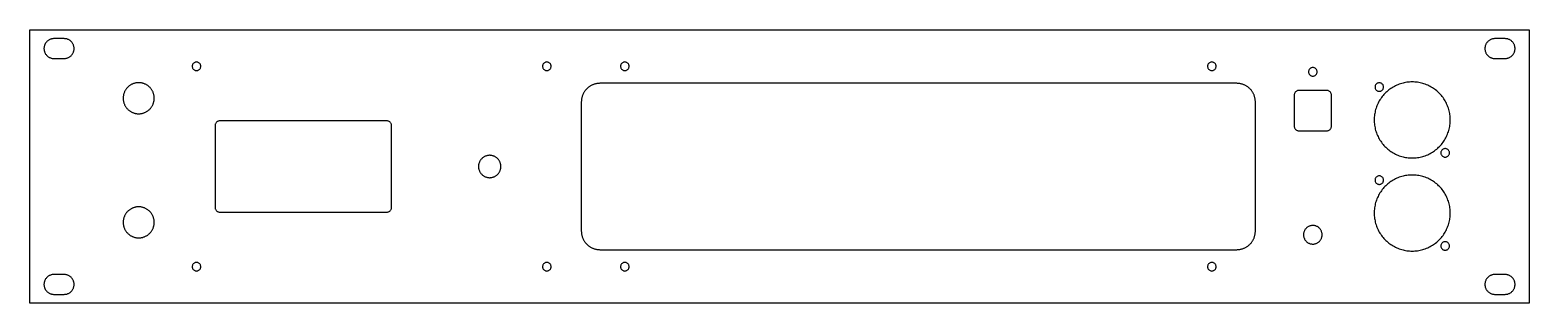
# Model space of a CAD drawing. Header units: metres. Extents: x 0 to 483, y 0 to 88.
import ezdxf

# ---------------------------------------------------------------- set-up
doc = ezdxf.new("R2010")
doc.units = ezdxf.units.M

msp = doc.modelspace()

# ---------------------------------------------------------------- linework, layer by layer
for points in [[(482.6, 0), (0, 0), (0, 88), (482.6, 88), (482.6, 0)], [(7.74976, 85.1996), (7.55075, 85.1965), (7.35231, 85.181), (7.15521, 85.1533), (6.96024, 85.1133), (6.76811, 85.0613), (6.57959, 84.9974), (6.3954, 84.922), (6.21626, 84.8352), (6.04288, 84.7375), (5.87589, 84.6292), (5.71596, 84.5107), (5.56371, 84.3825), (5.41972, 84.2451), (5.28456, 84.099), (5.15874, 83.9447), (5.04276, 83.783), (4.93704, 83.6143), (4.84203, 83.4394), (4.75806, 83.259), (4.68549, 83.0736), (4.62457, 82.8842), (4.57555, 82.6913), (4.53862, 82.4957), (4.51392, 82.2982), (4.50154, 82.0995), (4.50154, 81.9005), (4.51392, 81.7018), (4.53862, 81.5043), (4.57555, 81.3087), (4.62457, 81.1158), (4.68549, 80.9263), (4.75806, 80.741), (4.84203, 80.5605), (4.93704, 80.3857), (5.04276, 80.217), (5.15874, 80.0553), (5.28456, 79.901), (5.41972, 79.7549), (5.56371, 79.6175), (5.71596, 79.4893), (5.87589, 79.3708), (6.04288, 79.2625), (6.21626, 79.1647), (6.3954, 79.078), (6.57959, 79.0025), (6.76811, 78.9387), (6.96024, 78.8867), (7.15521, 78.8467), (7.35231, 78.8189), (7.55075, 78.8035), (7.74976, 78.8004), (11.0498, 78.8004), (11.2486, 78.8097), (11.4464, 78.8313), (11.6426, 78.8652), (11.8362, 78.9112), (12.0266, 78.9691), (12.2131, 79.0388), (12.3948, 79.12), (12.5712, 79.2123), (12.7414, 79.3153), (12.905, 79.4288), (13.0611, 79.5522), (13.2093, 79.6851), (13.349, 79.8269), (13.4795, 79.9772), (13.6005, 80.1352), (13.7114, 80.3005), (13.8118, 80.4724), (13.9014, 80.6501), (13.9797, 80.8331), (14.0464, 81.0206), (14.1014, 81.2119), (14.1444, 81.4062), (14.1753, 81.6029), (14.1938, 81.8011), (14.2, 82), (14.1938, 82.1989), (14.1753, 82.3971), (14.1444, 82.5938), (14.1014, 82.7881), (14.0464, 82.9794), (13.9797, 83.1669), (13.9014, 83.3499), (13.8118, 83.5276), (13.7114, 83.6995), (13.6005, 83.8648), (13.4795, 84.0228), (13.349, 84.1731), (13.2093, 84.3149), (13.0611, 84.4478), (12.905, 84.5712), (12.7414, 84.6846), (12.5712, 84.7877), (12.3948, 84.88), (12.2131, 84.9612), (12.0266, 85.0308), (11.8362, 85.0888), (11.6426, 85.1348), (11.4464, 85.1687), (11.2486, 85.1903), (11.0498, 85.1996), (7.74976, 85.1996)], [(471.65, 85.1996), (471.451, 85.1965), (471.252, 85.181), (471.055, 85.1533), (470.86, 85.1133), (470.668, 85.0613), (470.48, 84.9974), (470.295, 84.922), (470.116, 84.8352), (469.943, 84.7375), (469.776, 84.6292), (469.616, 84.5107), (469.464, 84.3825), (469.32, 84.2451), (469.185, 84.099), (469.059, 83.9447), (468.943, 83.783), (468.837, 83.6143), (468.742, 83.4394), (468.658, 83.259), (468.585, 83.0736), (468.525, 82.8842), (468.476, 82.6913), (468.439, 82.4957), (468.414, 82.2982), (468.402, 82.0995), (468.402, 81.9005), (468.414, 81.7018), (468.439, 81.5043), (468.476, 81.3087), (468.525, 81.1158), (468.585, 80.9263), (468.658, 80.741), (468.742, 80.5605), (468.837, 80.3857), (468.943, 80.217), (469.059, 80.0553), (469.185, 79.901), (469.32, 79.7549), (469.464, 79.6175), (469.616, 79.4893), (469.776, 79.3708), (469.943, 79.2625), (470.116, 79.1647), (470.295, 79.078), (470.48, 79.0025), (470.668, 78.9387), (470.86, 78.8867), (471.055, 78.8467), (471.252, 78.8189), (471.451, 78.8035), (471.65, 78.8004), (474.95, 78.8004), (475.149, 78.8097), (475.346, 78.8313), (475.543, 78.8652), (475.736, 78.9112), (475.927, 78.9691), (476.113, 79.0388), (476.295, 79.12), (476.471, 79.2123), (476.641, 79.3153), (476.805, 79.4288), (476.961, 79.5522), (477.109, 79.6851), (477.249, 79.8269), (477.38, 79.9772), (477.501, 80.1352), (477.611, 80.3005), (477.712, 80.4724), (477.801, 80.6501), (477.88, 80.8331), (477.946, 81.0206), (478.001, 81.2119), (478.044, 81.4062), (478.075, 81.6029), (478.094, 81.8011), (478.1, 82), (478.094, 82.1989), (478.075, 82.3971), (478.044, 82.5938), (478.001, 82.7881), (477.946, 82.9794), (477.88, 83.1669), (477.801, 83.3499), (477.712, 83.5276), (477.611, 83.6995), (477.501, 83.8648), (477.38, 84.0228), (477.249, 84.1731), (477.109, 84.3149), (476.961, 84.4478), (476.805, 84.5712), (476.641, 84.6846), (476.471, 84.7877), (476.295, 84.88), (476.113, 84.9612), (475.927, 85.0308), (475.736, 85.0888), (475.543, 85.1348), (475.346, 85.1687), (475.149, 85.1903), (474.95, 85.1996), (471.65, 85.1996)], [(53.4043, 77.661), (53.2126, 77.6193), (53.0288, 77.5507), (52.8566, 77.4567), (52.6996, 77.3391), (52.5609, 77.2004), (52.4433, 77.0434), (52.3493, 76.8712), (52.2807, 76.6874), (52.239, 76.4957), (52.225, 76.3), (52.239, 76.1043), (52.2807, 75.9126), (52.3493, 75.7288), (52.4433, 75.5566), (52.5609, 75.3996), (52.6996, 75.2608), (52.8566, 75.1433), (53.0288, 75.0493), (53.2126, 74.9807), (53.4043, 74.939), (53.6, 74.925), (53.7957, 74.939), (53.9874, 74.9807), (54.1712, 75.0493), (54.3434, 75.1433), (54.5004, 75.2608), (54.6392, 75.3996), (54.7567, 75.5566), (54.8508, 75.7288), (54.9193, 75.9126), (54.961, 76.1043), (54.975, 76.3), (54.961, 76.4957), (54.9193, 76.6874), (54.8508, 76.8712), (54.7567, 77.0434), (54.6392, 77.2004), (54.5004, 77.3391), (54.3434, 77.4567), (54.1712, 77.5507), (53.9874, 77.6193), (53.7957, 77.661), (53.6, 77.675), (53.4043, 77.661)], [(166.204, 77.661), (166.013, 77.6193), (165.829, 77.5507), (165.657, 77.4567), (165.5, 77.3391), (165.361, 77.2004), (165.243, 77.0434), (165.149, 76.8712), (165.081, 76.6874), (165.039, 76.4957), (165.025, 76.3), (165.039, 76.1043), (165.081, 75.9126), (165.149, 75.7288), (165.243, 75.5566), (165.361, 75.3996), (165.5, 75.2608), (165.657, 75.1433), (165.829, 75.0493), (166.013, 74.9807), (166.204, 74.939), (166.4, 74.925), (166.596, 74.939), (166.787, 74.9807), (166.971, 75.0493), (167.143, 75.1433), (167.3, 75.2608), (167.439, 75.3996), (167.557, 75.5566), (167.651, 75.7288), (167.719, 75.9126), (167.761, 76.1043), (167.775, 76.3), (167.761, 76.4957), (167.719, 76.6874), (167.651, 76.8712), (167.557, 77.0434), (167.439, 77.2004), (167.3, 77.3391), (167.143, 77.4567), (166.971, 77.5507), (166.787, 77.6193), (166.596, 77.661), (166.4, 77.675), (166.204, 77.661)], [(191.304, 77.661), (191.113, 77.6193), (190.929, 77.5507), (190.757, 77.4567), (190.6, 77.3391), (190.461, 77.2004), (190.343, 77.0434), (190.249, 76.8712), (190.181, 76.6874), (190.139, 76.4957), (190.125, 76.3), (190.139, 76.1043), (190.181, 75.9126), (190.249, 75.7288), (190.343, 75.5566), (190.461, 75.3996), (190.6, 75.2608), (190.757, 75.1433), (190.929, 75.0493), (191.113, 74.9807), (191.304, 74.939), (191.5, 74.925), (191.696, 74.939), (191.887, 74.9807), (192.071, 75.0493), (192.243, 75.1433), (192.4, 75.2608), (192.539, 75.3996), (192.657, 75.5566), (192.751, 75.7288), (192.819, 75.9126), (192.861, 76.1043), (192.875, 76.3), (192.861, 76.4957), (192.819, 76.6874), (192.751, 76.8712), (192.657, 77.0434), (192.539, 77.2004), (192.4, 77.3391), (192.243, 77.4567), (192.071, 77.5507), (191.887, 77.6193), (191.696, 77.661), (191.5, 77.675), (191.304, 77.661)], [(380.304, 77.661), (380.113, 77.6193), (379.929, 77.5507), (379.757, 77.4567), (379.6, 77.3391), (379.461, 77.2004), (379.343, 77.0434), (379.249, 76.8712), (379.181, 76.6874), (379.139, 76.4957), (379.125, 76.3), (379.139, 76.1043), (379.181, 75.9126), (379.249, 75.7288), (379.343, 75.5566), (379.461, 75.3996), (379.6, 75.2608), (379.757, 75.1433), (379.929, 75.0493), (380.113, 74.9807), (380.304, 74.939), (380.5, 74.925), (380.696, 74.939), (380.887, 74.9807), (381.071, 75.0493), (381.243, 75.1433), (381.4, 75.2608), (381.539, 75.3996), (381.657, 75.5566), (381.751, 75.7288), (381.819, 75.9126), (381.861, 76.1043), (381.875, 76.3), (381.861, 76.4957), (381.819, 76.6874), (381.751, 76.8712), (381.657, 77.0434), (381.539, 77.2004), (381.4, 77.3391), (381.243, 77.4567), (381.071, 77.5507), (380.887, 77.6193), (380.696, 77.661), (380.5, 77.675), (380.304, 77.661)], [(412.804, 75.861), (412.613, 75.8193), (412.429, 75.7507), (412.257, 75.6567), (412.1, 75.5392), (411.961, 75.4004), (411.843, 75.2434), (411.749, 75.0712), (411.681, 74.8874), (411.639, 74.6957), (411.625, 74.5), (411.639, 74.3043), (411.681, 74.1126), (411.749, 73.9288), (411.843, 73.7566), (411.961, 73.5996), (412.1, 73.4608), (412.257, 73.3433), (412.429, 73.2493), (412.613, 73.1807), (412.804, 73.139), (413, 73.125), (413.196, 73.139), (413.387, 73.1807), (413.571, 73.2493), (413.743, 73.3433), (413.9, 73.4608), (414.039, 73.5996), (414.157, 73.7566), (414.251, 73.9288), (414.319, 74.1126), (414.361, 74.3043), (414.375, 74.5), (414.361, 74.6957), (414.319, 74.8874), (414.251, 75.0712), (414.157, 75.2434), (414.039, 75.4004), (413.9, 75.5392), (413.743, 75.6567), (413.571, 75.7507), (413.387, 75.8193), (413.196, 75.861), (413, 75.875), (412.804, 75.861)], [(34.9006, 70.999), (34.7019, 70.9911), (34.5037, 70.9753), (34.3063, 70.9516), (34.11, 70.9202), (33.9151, 70.8809), (33.7219, 70.8339), (33.5307, 70.7793), (33.3419, 70.7171), (33.1557, 70.6474), (32.9724, 70.5704), (32.7923, 70.4862), (32.6157, 70.3949), (32.4428, 70.2966), (32.274, 70.1915), (32.1095, 70.0798), (31.9496, 69.9617), (31.7945, 69.8373), (31.6445, 69.7068), (31.4998, 69.5705), (31.3606, 69.4285), (31.2272, 69.2811), (31.0997, 69.1285), (30.9784, 68.971), (30.8635, 68.8088), (30.7551, 68.6421), (30.6534, 68.4712), (30.5586, 68.2965), (30.4708, 68.1181), (30.3902, 67.9364), (30.3168, 67.7515), (30.2509, 67.564), (30.1925, 67.3739), (30.1416, 67.1817), (30.0985, 66.9876), (30.0631, 66.792), (30.0355, 66.5951), (30.0158, 66.3972), (30.004, 66.1988), (30, 66), (30.004, 65.8012), (30.0158, 65.6027), (30.0355, 65.4049), (30.0631, 65.208), (30.0985, 65.0124), (30.1416, 64.8183), (30.1925, 64.6261), (30.2509, 64.436), (30.3168, 64.2484), (30.3902, 64.0636), (30.4708, 63.8819), (30.5586, 63.7035), (30.6534, 63.5287), (30.7551, 63.3579), (30.8635, 63.1912), (30.9784, 63.029), (31.0997, 62.8714), (31.2272, 62.7189), (31.3606, 62.5715), (31.4998, 62.4295), (31.6445, 62.2932), (31.7945, 62.1627), (31.9496, 62.0383), (32.1095, 61.9201), (32.274, 61.8084), (32.4428, 61.7034), (32.6157, 61.6051), (32.7923, 61.5138), (32.9724, 61.4296), (33.1557, 61.3526), (33.3419, 61.2829), (33.5307, 61.2207), (33.7219, 61.1661), (33.9151, 61.1191), (34.11, 61.0798), (34.3063, 61.0483), (34.5037, 61.0247), (34.7019, 61.0089), (34.9006, 61.001), (35.0994, 61.001), (35.2981, 61.0089), (35.4963, 61.0247), (35.6937, 61.0483), (35.89, 61.0798), (36.0849, 61.1191), (36.2781, 61.1661), (36.4692, 61.2207), (36.6581, 61.2829), (36.8443, 61.3526), (37.0276, 61.4296), (37.2077, 61.5138), (37.3843, 61.6051), (37.5572, 61.7034), (37.726, 61.8084), (37.8905, 61.9201), (38.0504, 62.0383), (38.2055, 62.1627), (38.3555, 62.2932), (38.5002, 62.4295), (38.6394, 62.5715), (38.7728, 62.7189), (38.9003, 62.8714), (39.0216, 63.029), (39.1365, 63.1912), (39.2449, 63.3579), (39.3466, 63.5287), (39.4414, 63.7035), (39.5292, 63.8819), (39.6098, 64.0636), (39.6832, 64.2484), (39.7491, 64.436), (39.8075, 64.6261), (39.8583, 64.8183), (39.9015, 65.0124), (39.9369, 65.208), (39.9644, 65.4049), (39.9842, 65.6027), (39.996, 65.8012), (40, 66), (39.996, 66.1988), (39.9842, 66.3972), (39.9644, 66.5951), (39.9369, 66.792), (39.9015, 66.9876), (39.8583, 67.1817), (39.8075, 67.3739), (39.7491, 67.564), (39.6832, 67.7515), (39.6098, 67.9364), (39.5292, 68.1181), (39.4414, 68.2965), (39.3466, 68.4712), (39.2449, 68.6421), (39.1365, 68.8088), (39.0216, 68.971), (38.9003, 69.1285), (38.7728, 69.2811), (38.6394, 69.4285), (38.5002, 69.5705), (38.3555, 69.7068), (38.2055, 69.8373), (38.0504, 69.9617), (37.8905, 70.0798), (37.726, 70.1915), (37.5572, 70.2966), (37.3843, 70.3949), (37.2077, 70.4862), (37.0276, 70.5704), (36.8443, 70.6474), (36.6581, 70.7171), (36.4692, 70.7793), (36.2781, 70.8339), (36.0849, 70.8809), (35.89, 70.9202), (35.6937, 70.9516), (35.4963, 70.9753), (35.2981, 70.9911), (35.0994, 70.999), (34.9006, 70.999)], [(183.5, 70.8), (183.291, 70.7963), (183.081, 70.7854), (182.873, 70.7671), (182.665, 70.7416), (182.458, 70.7088), (182.253, 70.6689), (182.048, 70.6218), (181.846, 70.5676), (181.646, 70.5063), (181.448, 70.4381), (181.252, 70.3631), (181.06, 70.2813), (180.87, 70.1927), (180.683, 70.0977), (180.5, 69.9961), (180.32, 69.8883), (180.145, 69.7742), (179.973, 69.6541), (179.806, 69.528), (179.643, 69.3963), (179.485, 69.2589), (179.332, 69.116), (179.184, 68.9679), (179.041, 68.8148), (178.904, 68.6567), (178.772, 68.494), (178.646, 68.3267), (178.526, 68.1552), (178.412, 67.9795), (178.304, 67.8), (178.202, 67.6168), (178.107, 67.4302), (178.019, 67.2404), (177.937, 67.0476), (177.862, 66.8521), (177.794, 66.6541), (177.732, 66.4538), (177.678, 66.2515), (177.631, 66.0475), (177.591, 65.8419), (177.558, 65.635), (177.533, 65.4272), (177.515, 65.2185), (177.504, 65.0094), (177.5, 64.8), (177.5, 23.2), (177.504, 22.9906), (177.515, 22.7815), (177.533, 22.5728), (177.558, 22.365), (177.591, 22.1581), (177.631, 21.9525), (177.678, 21.7485), (177.732, 21.5462), (177.794, 21.3459), (177.862, 21.1479), (177.937, 20.9524), (178.019, 20.7596), (178.107, 20.5698), (178.202, 20.3832), (178.304, 20.2), (178.412, 20.0205), (178.526, 19.8448), (178.646, 19.6733), (178.772, 19.506), (178.904, 19.3433), (179.041, 19.1852), (179.184, 19.0321), (179.332, 18.884), (179.485, 18.7411), (179.643, 18.6037), (179.806, 18.472), (179.973, 18.3459), (180.145, 18.2258), (180.32, 18.1117), (180.5, 18.0039), (180.683, 17.9023), (180.87, 17.8073), (181.06, 17.7187), (181.252, 17.6369), (181.448, 17.5619), (181.646, 17.4937), (181.846, 17.4324), (182.048, 17.3782), (182.253, 17.3311), (182.458, 17.2912), (182.665, 17.2584), (182.873, 17.2329), (183.081, 17.2146), (183.291, 17.2037), (183.5, 17.2), (388.5, 17.2), (388.709, 17.2037), (388.919, 17.2146), (389.127, 17.2329), (389.335, 17.2584), (389.542, 17.2912), (389.747, 17.3311), (389.952, 17.3782), (390.154, 17.4324), (390.354, 17.4937), (390.552, 17.5619), (390.748, 17.6369), (390.94, 17.7187), (391.13, 17.8073), (391.317, 17.9023), (391.5, 18.0039), (391.68, 18.1117), (391.855, 18.2258), (392.027, 18.3459), (392.194, 18.472), (392.357, 18.6037), (392.515, 18.7411), (392.668, 18.884), (392.816, 19.0321), (392.959, 19.1852), (393.096, 19.3433), (393.228, 19.506), (393.354, 19.6733), (393.474, 19.8448), (393.588, 20.0205), (393.696, 20.2), (393.798, 20.3832), (393.893, 20.5698), (393.981, 20.7596), (394.063, 20.9524), (394.138, 21.1479), (394.206, 21.3459), (394.268, 21.5462), (394.322, 21.7485), (394.369, 21.9525), (394.409, 22.1581), (394.442, 22.365), (394.467, 22.5728), (394.485, 22.7815), (394.496, 22.9906), (394.5, 23.2), (394.5, 64.8), (394.496, 65.0094), (394.485, 65.2185), (394.467, 65.4272), (394.442, 65.635), (394.409, 65.8419), (394.369, 66.0475), (394.322, 66.2515), (394.268, 66.4538), (394.206, 66.6541), (394.138, 66.8521), (394.063, 67.0476), (393.981, 67.2404), (393.893, 67.4302), (393.798, 67.6168), (393.696, 67.8), (393.588, 67.9795), (393.474, 68.1552), (393.354, 68.3267), (393.228, 68.494), (393.096, 68.6567), (392.959, 68.8148), (392.816, 68.9679), (392.668, 69.116), (392.515, 69.2589), (392.357, 69.3963), (392.194, 69.528), (392.027, 69.6541), (391.855, 69.7742), (391.68, 69.8883), (391.5, 69.9961), (391.317, 70.0977), (391.13, 70.1927), (390.94, 70.2813), (390.748, 70.3631), (390.552, 70.4381), (390.354, 70.5063), (390.154, 70.5676), (389.952, 70.6218), (389.747, 70.6689), (389.542, 70.7088), (389.335, 70.7416), (389.127, 70.7671), (388.919, 70.7854), (388.709, 70.7963), (388.5, 70.8), (183.5, 70.8)], [(408.5, 68.5), (408.304, 68.4872), (408.112, 68.4489), (407.926, 68.3858), (407.75, 68.299), (407.587, 68.19), (407.439, 68.0607), (407.31, 67.9131), (407.201, 67.75), (407.114, 67.574), (407.051, 67.3882), (407.013, 67.1958), (407, 67), (407, 57), (407.013, 56.8042), (407.051, 56.6118), (407.114, 56.426), (407.201, 56.25), (407.31, 56.0869), (407.439, 55.9393), (407.587, 55.81), (407.75, 55.701), (407.926, 55.6142), (408.112, 55.5511), (408.304, 55.5128), (408.5, 55.5), (417.5, 55.5), (417.696, 55.5128), (417.888, 55.5511), (418.074, 55.6142), (418.25, 55.701), (418.413, 55.81), (418.561, 55.9393), (418.69, 56.0869), (418.799, 56.25), (418.886, 56.426), (418.949, 56.6118), (418.987, 56.8042), (419, 57), (419, 67), (418.987, 67.1958), (418.949, 67.3882), (418.886, 67.574), (418.799, 67.75), (418.69, 67.9131), (418.561, 68.0607), (418.413, 68.19), (418.25, 68.299), (418.074, 68.3858), (417.888, 68.4489), (417.696, 68.4872), (417.5, 68.5), (408.5, 68.5)], [(444.572, 71.2425), (444.145, 71.2202), (443.72, 71.1829), (443.295, 71.1308), (442.873, 71.0639), (442.453, 70.9823), (442.036, 70.8861), (441.623, 70.7755), (441.215, 70.6504), (440.81, 70.5112), (440.411, 70.358), (440.017, 70.1909), (439.63, 70.0102), (439.249, 69.8161), (438.875, 69.6088), (438.508, 69.3886), (438.15, 69.1557), (437.8, 68.9104), (437.458, 68.6531), (437.126, 68.384), (436.803, 68.1035), (436.49, 67.8119), (436.188, 67.5096), (435.896, 67.1968), (435.616, 66.8741), (435.347, 66.5418), (435.09, 66.2004), (434.844, 65.8501), (434.611, 65.4915), (434.391, 65.125), (434.184, 64.751), (433.99, 64.37), (433.809, 63.9825), (433.642, 63.5889), (433.489, 63.1897), (433.35, 62.7854), (433.225, 62.3766), (433.114, 61.9635), (433.018, 61.5469), (432.936, 61.1272), (432.869, 60.7049), (432.817, 60.2805), (432.78, 59.8545), (432.757, 59.4275), (432.75, 59), (432.757, 58.5725), (432.78, 58.1455), (432.817, 57.7195), (432.869, 57.2951), (432.936, 56.8728), (433.018, 56.4531), (433.114, 56.0365), (433.225, 55.6234), (433.35, 55.2145), (433.489, 54.8102), (433.642, 54.4111), (433.809, 54.0175), (433.99, 53.6299), (434.184, 53.249), (434.391, 52.875), (434.611, 52.5085), (434.844, 52.1499), (435.09, 51.7996), (435.347, 51.4581), (435.616, 51.1258), (435.896, 50.8031), (436.188, 50.4904), (436.49, 50.1881), (436.803, 49.8965), (437.126, 49.616), (437.458, 49.3469), (437.8, 49.0895), (438.15, 48.8443), (438.508, 48.6114), (438.875, 48.3912), (439.249, 48.1839), (439.63, 47.9898), (440.017, 47.8091), (440.411, 47.642), (440.81, 47.4888), (441.215, 47.3495), (441.623, 47.2245), (442.036, 47.1139), (442.453, 47.0177), (442.873, 46.9361), (443.295, 46.8692), (443.72, 46.8171), (444.145, 46.7798), (444.572, 46.7575), (445, 46.75), (445.428, 46.7575), (445.855, 46.7798), (446.28, 46.8171), (446.705, 46.8692), (447.127, 46.9361), (447.547, 47.0177), (447.964, 47.1139), (448.377, 47.2245), (448.785, 47.3495), (449.19, 47.4888), (449.589, 47.642), (449.983, 47.8091), (450.37, 47.9898), (450.751, 48.1839), (451.125, 48.3912), (451.492, 48.6114), (451.85, 48.8443), (452.2, 49.0895), (452.542, 49.3469), (452.874, 49.616), (453.197, 49.8965), (453.51, 50.1881), (453.812, 50.4904), (454.104, 50.8031), (454.384, 51.1258), (454.653, 51.4581), (454.91, 51.7996), (455.156, 52.1499), (455.389, 52.5085), (455.609, 52.875), (455.816, 53.249), (456.01, 53.6299), (456.191, 54.0175), (456.358, 54.4111), (456.511, 54.8102), (456.65, 55.2145), (456.775, 55.6234), (456.886, 56.0365), (456.982, 56.4531), (457.064, 56.8728), (457.131, 57.2951), (457.183, 57.7195), (457.22, 58.1455), (457.243, 58.5725), (457.25, 59), (457.243, 59.4275), (457.22, 59.8545), (457.183, 60.2805), (457.131, 60.7049), (457.064, 61.1272), (456.982, 61.5469), (456.886, 61.9635), (456.775, 62.3766), (456.65, 62.7854), (456.511, 63.1897), (456.358, 63.5889), (456.191, 63.9825), (456.01, 64.37), (455.816, 64.751), (455.609, 65.125), (455.389, 65.4915), (455.156, 65.8501), (454.91, 66.2004), (454.653, 66.5418), (454.384, 66.8741), (454.104, 67.1968), (453.812, 67.5096), (453.51, 67.8119), (453.197, 68.1035), (452.874, 68.384), (452.542, 68.6531), (452.2, 68.9104), (451.85, 69.1557), (451.492, 69.3886), (451.125, 69.6088), (450.751, 69.8161), (450.37, 70.0102), (449.983, 70.1909), (449.589, 70.358), (449.19, 70.5112), (448.785, 70.6504), (448.377, 70.7755), (447.964, 70.8861), (447.547, 70.9823), (447.127, 71.0639), (446.705, 71.1308), (446.28, 71.1829), (445.855, 71.2202), (445.428, 71.2425), (445, 71.25), (444.572, 71.2425)], [(434.295, 70.9781), (434.101, 70.9502), (433.913, 70.8949), (433.734, 70.8134), (433.569, 70.7073), (433.421, 70.5789), (433.293, 70.4306), (433.187, 70.2656), (433.105, 70.0871), (433.05, 69.8989), (433.022, 69.7047), (433.022, 69.5085), (433.05, 69.3143), (433.105, 69.1261), (433.187, 68.9476), (433.293, 68.7826), (433.421, 68.6343), (433.569, 68.5058), (433.734, 68.3998), (433.913, 68.3183), (434.101, 68.263), (434.295, 68.2351), (434.492, 68.2351), (434.686, 68.263), (434.874, 68.3183), (435.052, 68.3998), (435.217, 68.5058), (435.366, 68.6343), (435.494, 68.7826), (435.6, 68.9476), (435.682, 69.1261), (435.737, 69.3143), (435.765, 69.5085), (435.765, 69.7047), (435.737, 69.8989), (435.682, 70.0871), (435.6, 70.2656), (435.494, 70.4306), (435.366, 70.5789), (435.217, 70.7073), (435.052, 70.8134), (434.874, 70.8949), (434.686, 70.9502), (434.492, 70.9781), (434.295, 70.9781)], [(61.1, 58.7), (60.9042, 58.6872), (60.7118, 58.6489), (60.526, 58.5858), (60.35, 58.499), (60.1869, 58.39), (60.0394, 58.2607), (59.91, 58.1131), (59.801, 57.95), (59.7142, 57.774), (59.6511, 57.5882), (59.6128, 57.3958), (59.6, 57.2), (59.6, 30.8), (59.6128, 30.6042), (59.6511, 30.4118), (59.7142, 30.226), (59.801, 30.05), (59.91, 29.8869), (60.0394, 29.7393), (60.1869, 29.61), (60.35, 29.501), (60.526, 29.4142), (60.7118, 29.3511), (60.9042, 29.3128), (61.1, 29.3), (114.9, 29.3), (115.096, 29.3128), (115.288, 29.3511), (115.474, 29.4142), (115.65, 29.501), (115.813, 29.61), (115.961, 29.7393), (116.09, 29.8869), (116.199, 30.05), (116.286, 30.226), (116.349, 30.4118), (116.387, 30.6042), (116.4, 30.8), (116.4, 57.2), (116.387, 57.3958), (116.349, 57.5882), (116.286, 57.774), (116.199, 57.95), (116.09, 58.1131), (115.961, 58.2607), (115.813, 58.39), (115.65, 58.499), (115.474, 58.5858), (115.288, 58.6489), (115.096, 58.6872), (114.9, 58.7), (61.1, 58.7)], [(455.508, 49.7649), (455.314, 49.737), (455.126, 49.6817), (454.948, 49.6002), (454.783, 49.4941), (454.634, 49.3657), (454.506, 49.2174), (454.4, 49.0524), (454.318, 48.8739), (454.263, 48.6857), (454.235, 48.4915), (454.235, 48.2953), (454.263, 48.1011), (454.318, 47.9129), (454.4, 47.7344), (454.506, 47.5694), (454.634, 47.4211), (454.783, 47.2926), (454.948, 47.1866), (455.126, 47.1051), (455.314, 47.0498), (455.508, 47.0219), (455.705, 47.0219), (455.899, 47.0498), (456.087, 47.1051), (456.266, 47.1866), (456.431, 47.2926), (456.579, 47.4211), (456.707, 47.5694), (456.813, 47.7344), (456.895, 47.9129), (456.95, 48.1011), (456.978, 48.2953), (456.978, 48.4915), (456.95, 48.6857), (456.895, 48.8739), (456.813, 49.0524), (456.707, 49.2174), (456.579, 49.3657), (456.431, 49.4941), (456.266, 49.6002), (456.087, 49.6817), (455.899, 49.737), (455.705, 49.7649), (455.508, 49.7649)], [(147.901, 47.5986), (147.703, 47.5877), (147.506, 47.5659), (147.31, 47.5332), (147.116, 47.4898), (146.925, 47.4359), (146.738, 47.3714), (146.554, 47.2968), (146.374, 47.2121), (146.2, 47.1177), (146.031, 47.0138), (145.868, 46.9007), (145.711, 46.7789), (145.562, 46.6486), (145.42, 46.5103), (145.285, 46.3643), (145.159, 46.2112), (145.042, 46.0513), (144.933, 45.8852), (144.834, 45.7134), (144.744, 45.5364), (144.665, 45.3547), (144.595, 45.1689), (144.536, 44.9796), (144.487, 44.7872), (144.449, 44.5925), (144.422, 44.396), (144.405, 44.1983), (144.4, 44), (144.405, 43.8017), (144.422, 43.604), (144.449, 43.4075), (144.487, 43.2128), (144.536, 43.0204), (144.595, 42.8311), (144.665, 42.6453), (144.744, 42.4636), (144.834, 42.2866), (144.933, 42.1148), (145.042, 41.9487), (145.159, 41.7888), (145.285, 41.6357), (145.42, 41.4897), (145.562, 41.3514), (145.711, 41.2211), (145.868, 41.0993), (146.031, 40.9862), (146.2, 40.8823), (146.374, 40.7879), (146.554, 40.7032), (146.738, 40.6286), (146.925, 40.5641), (147.116, 40.5102), (147.31, 40.4668), (147.506, 40.4341), (147.703, 40.4123), (147.901, 40.4014), (148.099, 40.4014), (148.297, 40.4123), (148.494, 40.4341), (148.69, 40.4668), (148.884, 40.5102), (149.075, 40.5641), (149.262, 40.6286), (149.446, 40.7032), (149.626, 40.7879), (149.8, 40.8823), (149.969, 40.9862), (150.132, 41.0993), (150.289, 41.2211), (150.438, 41.3514), (150.58, 41.4897), (150.715, 41.6357), (150.841, 41.7888), (150.958, 41.9487), (151.067, 42.1148), (151.166, 42.2866), (151.256, 42.4636), (151.335, 42.6453), (151.405, 42.8311), (151.464, 43.0204), (151.513, 43.2128), (151.551, 43.4075), (151.578, 43.604), (151.595, 43.8017), (151.6, 44), (151.595, 44.1983), (151.578, 44.396), (151.551, 44.5925), (151.513, 44.7872), (151.464, 44.9796), (151.405, 45.1689), (151.335, 45.3547), (151.256, 45.5364), (151.166, 45.7134), (151.067, 45.8852), (150.958, 46.0513), (150.841, 46.2112), (150.715, 46.3643), (150.58, 46.5103), (150.438, 46.6486), (150.289, 46.7789), (150.132, 46.9007), (149.969, 47.0138), (149.8, 47.1177), (149.626, 47.2121), (149.446, 47.2968), (149.262, 47.3714), (149.075, 47.4359), (148.884, 47.4898), (148.69, 47.5332), (148.494, 47.5659), (148.297, 47.5877), (148.099, 47.5986), (147.901, 47.5986)], [(444.572, 41.2425), (444.145, 41.2202), (443.72, 41.1829), (443.295, 41.1308), (442.873, 41.0639), (442.453, 40.9823), (442.036, 40.8861), (441.623, 40.7755), (441.215, 40.6504), (440.81, 40.5112), (440.411, 40.358), (440.017, 40.1909), (439.63, 40.0102), (439.249, 39.8161), (438.875, 39.6088), (438.508, 39.3886), (438.15, 39.1557), (437.8, 38.9104), (437.458, 38.6531), (437.126, 38.384), (436.803, 38.1035), (436.49, 37.8119), (436.188, 37.5096), (435.896, 37.1968), (435.616, 36.8741), (435.347, 36.5418), (435.09, 36.2004), (434.844, 35.8501), (434.611, 35.4915), (434.391, 35.125), (434.184, 34.751), (433.99, 34.37), (433.809, 33.9825), (433.642, 33.5889), (433.489, 33.1897), (433.35, 32.7854), (433.225, 32.3766), (433.114, 31.9635), (433.018, 31.5469), (432.936, 31.1272), (432.869, 30.7049), (432.817, 30.2805), (432.78, 29.8545), (432.757, 29.4275), (432.75, 29), (432.757, 28.5725), (432.78, 28.1455), (432.817, 27.7195), (432.869, 27.2951), (432.936, 26.8728), (433.018, 26.4531), (433.114, 26.0365), (433.225, 25.6234), (433.35, 25.2146), (433.489, 24.8103), (433.642, 24.4111), (433.809, 24.0175), (433.99, 23.63), (434.184, 23.249), (434.391, 22.875), (434.611, 22.5085), (434.844, 22.1499), (435.09, 21.7996), (435.347, 21.4582), (435.616, 21.1259), (435.896, 20.8032), (436.188, 20.4904), (436.49, 20.1881), (436.803, 19.8965), (437.126, 19.616), (437.458, 19.3469), (437.8, 19.0896), (438.15, 18.8443), (438.508, 18.6114), (438.875, 18.3912), (439.249, 18.1839), (439.63, 17.9898), (440.017, 17.8091), (440.411, 17.642), (440.81, 17.4888), (441.215, 17.3496), (441.623, 17.2245), (442.036, 17.1139), (442.453, 17.0177), (442.873, 16.9361), (443.295, 16.8692), (443.72, 16.8171), (444.145, 16.7798), (444.572, 16.7575), (445, 16.75), (445.428, 16.7575), (445.855, 16.7798), (446.28, 16.8171), (446.705, 16.8692), (447.127, 16.9361), (447.547, 17.0177), (447.964, 17.1139), (448.377, 17.2245), (448.785, 17.3496), (449.19, 17.4888), (449.589, 17.642), (449.983, 17.8091), (450.37, 17.9898), (450.751, 18.1839), (451.125, 18.3912), (451.492, 18.6114), (451.85, 18.8443), (452.2, 19.0896), (452.542, 19.3469), (452.874, 19.616), (453.197, 19.8965), (453.51, 20.1881), (453.812, 20.4904), (454.104, 20.8032), (454.384, 21.1259), (454.653, 21.4582), (454.91, 21.7996), (455.156, 22.1499), (455.389, 22.5085), (455.609, 22.875), (455.816, 23.249), (456.01, 23.63), (456.191, 24.0175), (456.358, 24.4111), (456.511, 24.8103), (456.65, 25.2146), (456.775, 25.6234), (456.886, 26.0365), (456.982, 26.4531), (457.064, 26.8728), (457.131, 27.2951), (457.183, 27.7195), (457.22, 28.1455), (457.243, 28.5725), (457.25, 29), (457.243, 29.4275), (457.22, 29.8545), (457.183, 30.2805), (457.131, 30.7049), (457.064, 31.1272), (456.982, 31.5469), (456.886, 31.9635), (456.775, 32.3766), (456.65, 32.7854), (456.511, 33.1897), (456.358, 33.5889), (456.191, 33.9825), (456.01, 34.37), (455.816, 34.751), (455.609, 35.125), (455.389, 35.4915), (455.156, 35.8501), (454.91, 36.2004), (454.653, 36.5418), (454.384, 36.8741), (454.104, 37.1968), (453.812, 37.5096), (453.51, 37.8119), (453.197, 38.1035), (452.874, 38.384), (452.542, 38.6531), (452.2, 38.9104), (451.85, 39.1557), (451.492, 39.3886), (451.125, 39.6088), (450.751, 39.8161), (450.37, 40.0102), (449.983, 40.1909), (449.589, 40.358), (449.19, 40.5112), (448.785, 40.6504), (448.377, 40.7755), (447.964, 40.8861), (447.547, 40.9823), (447.127, 41.0639), (446.705, 41.1308), (446.28, 41.1829), (445.855, 41.2202), (445.428, 41.2425), (445, 41.25), (444.572, 41.2425)], [(434.295, 40.9781), (434.101, 40.9502), (433.913, 40.8949), (433.734, 40.8134), (433.569, 40.7073), (433.421, 40.5789), (433.293, 40.4306), (433.187, 40.2656), (433.105, 40.0871), (433.05, 39.8989), (433.022, 39.7047), (433.022, 39.5085), (433.05, 39.3143), (433.105, 39.1261), (433.187, 38.9476), (433.293, 38.7826), (433.421, 38.6343), (433.569, 38.5058), (433.734, 38.3998), (433.913, 38.3183), (434.101, 38.263), (434.295, 38.2351), (434.492, 38.2351), (434.686, 38.263), (434.874, 38.3183), (435.052, 38.3998), (435.217, 38.5058), (435.366, 38.6343), (435.494, 38.7826), (435.6, 38.9476), (435.682, 39.1261), (435.737, 39.3143), (435.765, 39.5085), (435.765, 39.7047), (435.737, 39.8989), (435.682, 40.0871), (435.6, 40.2656), (435.494, 40.4306), (435.366, 40.5789), (435.217, 40.7073), (435.052, 40.8134), (434.874, 40.8949), (434.686, 40.9502), (434.492, 40.9781), (434.295, 40.9781)], [(34.9006, 30.999), (34.7019, 30.9911), (34.5037, 30.9753), (34.3063, 30.9517), (34.11, 30.9202), (33.9151, 30.8809), (33.7219, 30.8339), (33.5307, 30.7793), (33.3419, 30.7171), (33.1557, 30.6474), (32.9724, 30.5704), (32.7923, 30.4862), (32.6157, 30.3949), (32.4428, 30.2966), (32.274, 30.1916), (32.1095, 30.0799), (31.9496, 29.9617), (31.7945, 29.8373), (31.6445, 29.7068), (31.4998, 29.5705), (31.3606, 29.4285), (31.2272, 29.2811), (31.0997, 29.1286), (30.9784, 28.971), (30.8635, 28.8088), (30.7551, 28.6421), (30.6534, 28.4713), (30.5586, 28.2965), (30.4708, 28.1181), (30.3902, 27.9364), (30.3168, 27.7516), (30.2509, 27.564), (30.1925, 27.3739), (30.1416, 27.1817), (30.0985, 26.9876), (30.0631, 26.792), (30.0355, 26.5951), (30.0158, 26.3973), (30.004, 26.1988), (30, 26), (30.004, 25.8012), (30.0158, 25.6028), (30.0355, 25.4049), (30.0631, 25.208), (30.0985, 25.0124), (30.1416, 24.8183), (30.1925, 24.6261), (30.2509, 24.436), (30.3168, 24.2485), (30.3902, 24.0636), (30.4708, 23.8819), (30.5586, 23.7035), (30.6534, 23.5288), (30.7551, 23.3579), (30.8635, 23.1912), (30.9784, 23.029), (31.0997, 22.8715), (31.2272, 22.7189), (31.3606, 22.5715), (31.4998, 22.4295), (31.6445, 22.2932), (31.7945, 22.1627), (31.9496, 22.0383), (32.1095, 21.9202), (32.274, 21.8085), (32.4428, 21.7034), (32.6157, 21.6051), (32.7923, 21.5138), (32.9724, 21.4296), (33.1557, 21.3526), (33.3419, 21.2829), (33.5307, 21.2207), (33.7219, 21.1661), (33.9151, 21.1191), (34.11, 21.0798), (34.3063, 21.0484), (34.5037, 21.0247), (34.7019, 21.0089), (34.9006, 21.001), (35.0994, 21.001), (35.2981, 21.0089), (35.4963, 21.0247), (35.6937, 21.0484), (35.89, 21.0798), (36.0849, 21.1191), (36.2781, 21.1661), (36.4692, 21.2207), (36.6581, 21.2829), (36.8443, 21.3526), (37.0276, 21.4296), (37.2077, 21.5138), (37.3843, 21.6051), (37.5572, 21.7034), (37.726, 21.8085), (37.8905, 21.9202), (38.0504, 22.0383), (38.2055, 22.1627), (38.3555, 22.2932), (38.5002, 22.4295), (38.6394, 22.5715), (38.7728, 22.7189), (38.9003, 22.8715), (39.0216, 23.029), (39.1365, 23.1912), (39.2449, 23.3579), (39.3466, 23.5288), (39.4414, 23.7035), (39.5292, 23.8819), (39.6098, 24.0636), (39.6832, 24.2485), (39.7491, 24.436), (39.8075, 24.6261), (39.8583, 24.8183), (39.9015, 25.0124), (39.9369, 25.208), (39.9644, 25.4049), (39.9842, 25.6028), (39.996, 25.8012), (40, 26), (39.996, 26.1988), (39.9842, 26.3973), (39.9644, 26.5951), (39.9369, 26.792), (39.9015, 26.9876), (39.8583, 27.1817), (39.8075, 27.3739), (39.7491, 27.564), (39.6832, 27.7516), (39.6098, 27.9364), (39.5292, 28.1181), (39.4414, 28.2965), (39.3466, 28.4713), (39.2449, 28.6421), (39.1365, 28.8088), (39.0216, 28.971), (38.9003, 29.1286), (38.7728, 29.2811), (38.6394, 29.4285), (38.5002, 29.5705), (38.3555, 29.7068), (38.2055, 29.8373), (38.0504, 29.9617), (37.8905, 30.0799), (37.726, 30.1916), (37.5572, 30.2966), (37.3843, 30.3949), (37.2077, 30.4862), (37.0276, 30.5704), (36.8443, 30.6474), (36.6581, 30.7171), (36.4692, 30.7793), (36.2781, 30.8339), (36.0849, 30.8809), (35.89, 30.9202), (35.6937, 30.9517), (35.4963, 30.9753), (35.2981, 30.9911), (35.0994, 30.999), (34.9006, 30.999)], [(412.752, 24.9898), (412.555, 24.9669), (412.36, 24.931), (412.168, 24.8823), (411.979, 24.821), (411.795, 24.7473), (411.616, 24.6617), (411.443, 24.5644), (411.277, 24.4559), (411.118, 24.3366), (410.968, 24.2072), (410.827, 24.0681), (410.695, 23.9199), (410.573, 23.7634), (410.462, 23.5991), (410.362, 23.4279), (410.273, 23.2504), (410.196, 23.0674), (410.132, 22.8798), (410.08, 22.6883), (410.041, 22.4938), (410.015, 22.2971), (410.002, 22.0992), (410.002, 21.9008), (410.015, 21.7029), (410.041, 21.5062), (410.08, 21.3117), (410.132, 21.1203), (410.196, 20.9326), (410.273, 20.7497), (410.362, 20.5722), (410.462, 20.4009), (410.573, 20.2366), (410.695, 20.0801), (410.827, 19.9319), (410.968, 19.7928), (411.118, 19.6634), (411.277, 19.5441), (411.443, 19.4356), (411.616, 19.3383), (411.795, 19.2527), (411.979, 19.179), (412.168, 19.1178), (412.36, 19.069), (412.555, 19.0332), (412.752, 19.0103), (412.95, 19.0004), (413.149, 19.0037), (413.346, 19.0201), (413.543, 19.0495), (413.736, 19.0918), (413.927, 19.1468), (414.114, 19.2143), (414.295, 19.294), (414.471, 19.3856), (414.641, 19.4885), (414.803, 19.6024), (414.958, 19.7269), (415.104, 19.8612), (415.24, 20.0049), (415.367, 20.1574), (415.484, 20.3179), (415.59, 20.4857), (415.684, 20.6602), (415.767, 20.8405), (415.837, 21.0259), (415.896, 21.2156), (415.941, 21.4087), (415.974, 21.6043), (415.993, 21.8017), (416, 22), (415.993, 22.1983), (415.974, 22.3957), (415.941, 22.5914), (415.896, 22.7845), (415.837, 22.9741), (415.767, 23.1595), (415.684, 23.3398), (415.59, 23.5143), (415.484, 23.6822), (415.367, 23.8427), (415.24, 23.9951), (415.104, 24.1388), (414.958, 24.2731), (414.803, 24.3976), (414.641, 24.5115), (414.471, 24.6145), (414.295, 24.706), (414.114, 24.7857), (413.927, 24.8532), (413.736, 24.9082), (413.543, 24.9505), (413.346, 24.9799), (413.149, 24.9963), (412.95, 24.9996), (412.752, 24.9898)], [(455.508, 19.7649), (455.314, 19.737), (455.126, 19.6817), (454.948, 19.6002), (454.783, 19.4942), (454.634, 19.3657), (454.506, 19.2174), (454.4, 19.0524), (454.318, 18.8739), (454.263, 18.6857), (454.235, 18.4915), (454.235, 18.2953), (454.263, 18.1011), (454.318, 17.9129), (454.4, 17.7344), (454.506, 17.5694), (454.634, 17.4211), (454.783, 17.2927), (454.948, 17.1866), (455.126, 17.1051), (455.314, 17.0498), (455.508, 17.0219), (455.705, 17.0219), (455.899, 17.0498), (456.087, 17.1051), (456.266, 17.1866), (456.431, 17.2927), (456.579, 17.4211), (456.707, 17.5694), (456.813, 17.7344), (456.895, 17.9129), (456.95, 18.1011), (456.978, 18.2953), (456.978, 18.4915), (456.95, 18.6857), (456.895, 18.8739), (456.813, 19.0524), (456.707, 19.2174), (456.579, 19.3657), (456.431, 19.4942), (456.266, 19.6002), (456.087, 19.6817), (455.899, 19.737), (455.705, 19.7649), (455.508, 19.7649)], [(53.4043, 13.061), (53.2126, 13.0193), (53.0288, 12.9507), (52.8566, 12.8567), (52.6996, 12.7392), (52.5609, 12.6004), (52.4433, 12.4434), (52.3493, 12.2712), (52.2807, 12.0874), (52.239, 11.8957), (52.225, 11.7), (52.239, 11.5043), (52.2807, 11.3126), (52.3493, 11.1288), (52.4433, 10.9566), (52.5609, 10.7996), (52.6996, 10.6609), (52.8566, 10.5433), (53.0288, 10.4493), (53.2126, 10.3807), (53.4043, 10.339), (53.6, 10.325), (53.7957, 10.339), (53.9874, 10.3807), (54.1712, 10.4493), (54.3434, 10.5433), (54.5004, 10.6609), (54.6392, 10.7996), (54.7567, 10.9566), (54.8508, 11.1288), (54.9193, 11.3126), (54.961, 11.5043), (54.975, 11.7), (54.961, 11.8957), (54.9193, 12.0874), (54.8508, 12.2712), (54.7567, 12.4434), (54.6392, 12.6004), (54.5004, 12.7392), (54.3434, 12.8567), (54.1712, 12.9507), (53.9874, 13.0193), (53.7957, 13.061), (53.6, 13.075), (53.4043, 13.061)], [(166.204, 13.061), (166.013, 13.0193), (165.829, 12.9507), (165.657, 12.8567), (165.5, 12.7392), (165.361, 12.6004), (165.243, 12.4434), (165.149, 12.2712), (165.081, 12.0874), (165.039, 11.8957), (165.025, 11.7), (165.039, 11.5043), (165.081, 11.3126), (165.149, 11.1288), (165.243, 10.9566), (165.361, 10.7996), (165.5, 10.6609), (165.657, 10.5433), (165.829, 10.4493), (166.013, 10.3807), (166.204, 10.339), (166.4, 10.325), (166.596, 10.339), (166.787, 10.3807), (166.971, 10.4493), (167.143, 10.5433), (167.3, 10.6609), (167.439, 10.7996), (167.557, 10.9566), (167.651, 11.1288), (167.719, 11.3126), (167.761, 11.5043), (167.775, 11.7), (167.761, 11.8957), (167.719, 12.0874), (167.651, 12.2712), (167.557, 12.4434), (167.439, 12.6004), (167.3, 12.7392), (167.143, 12.8567), (166.971, 12.9507), (166.787, 13.0193), (166.596, 13.061), (166.4, 13.075), (166.204, 13.061)], [(191.304, 13.061), (191.113, 13.0193), (190.929, 12.9507), (190.757, 12.8567), (190.6, 12.7392), (190.461, 12.6004), (190.343, 12.4434), (190.249, 12.2712), (190.181, 12.0874), (190.139, 11.8957), (190.125, 11.7), (190.139, 11.5043), (190.181, 11.3126), (190.249, 11.1288), (190.343, 10.9566), (190.461, 10.7996), (190.6, 10.6609), (190.757, 10.5433), (190.929, 10.4493), (191.113, 10.3807), (191.304, 10.339), (191.5, 10.325), (191.696, 10.339), (191.887, 10.3807), (192.071, 10.4493), (192.243, 10.5433), (192.4, 10.6609), (192.539, 10.7996), (192.657, 10.9566), (192.751, 11.1288), (192.819, 11.3126), (192.861, 11.5043), (192.875, 11.7), (192.861, 11.8957), (192.819, 12.0874), (192.751, 12.2712), (192.657, 12.4434), (192.539, 12.6004), (192.4, 12.7392), (192.243, 12.8567), (192.071, 12.9507), (191.887, 13.0193), (191.696, 13.061), (191.5, 13.075), (191.304, 13.061)], [(380.304, 13.061), (380.113, 13.0193), (379.929, 12.9507), (379.757, 12.8567), (379.6, 12.7392), (379.461, 12.6004), (379.343, 12.4434), (379.249, 12.2712), (379.181, 12.0874), (379.139, 11.8957), (379.125, 11.7), (379.139, 11.5043), (379.181, 11.3126), (379.249, 11.1288), (379.343, 10.9566), (379.461, 10.7996), (379.6, 10.6609), (379.757, 10.5433), (379.929, 10.4493), (380.113, 10.3807), (380.304, 10.339), (380.5, 10.325), (380.696, 10.339), (380.887, 10.3807), (381.071, 10.4493), (381.243, 10.5433), (381.4, 10.6609), (381.539, 10.7996), (381.657, 10.9566), (381.751, 11.1288), (381.819, 11.3126), (381.861, 11.5043), (381.875, 11.7), (381.861, 11.8957), (381.819, 12.0874), (381.751, 12.2712), (381.657, 12.4434), (381.539, 12.6004), (381.4, 12.7392), (381.243, 12.8567), (381.071, 12.9507), (380.887, 13.0193), (380.696, 13.061), (380.5, 13.075), (380.304, 13.061)], [(7.74976, 9.1996), (7.55075, 9.1965), (7.35231, 9.18105), (7.15521, 9.15327), (6.96024, 9.11331), (6.76811, 9.06129), (6.57959, 8.99744), (6.3954, 8.92198), (6.21626, 8.83524), (6.04288, 8.7375), (5.87589, 8.62918), (5.71596, 8.5107), (5.56371, 8.38249), (5.41972, 8.24507), (5.28456, 8.09897), (5.15874, 7.94473), (5.04276, 7.78299), (4.93704, 7.61433), (4.84203, 7.43944), (4.75806, 7.25899), (4.68549, 7.07364), (4.62457, 6.88416), (4.57555, 6.69125), (4.53862, 6.49567), (4.51392, 6.29817), (4.50154, 6.09952), (4.50154, 5.90047), (4.51392, 5.70181), (4.53862, 5.50432), (4.57555, 5.30873), (4.62457, 5.11583), (4.68549, 4.92635), (4.75806, 4.741), (4.84203, 4.56055), (4.93704, 4.38565), (5.04276, 4.217), (5.15874, 4.05525), (5.28456, 3.90102), (5.41972, 3.75491), (5.56371, 3.61749), (5.71596, 3.48929), (5.87589, 3.3708), (6.04288, 3.26248), (6.21626, 3.16475), (6.3954, 3.078), (6.57959, 3.00255), (6.76811, 2.93869), (6.96024, 2.88667), (7.15521, 2.84671), (7.35231, 2.81894), (7.55075, 2.80348), (7.74976, 2.80038), (11.0498, 2.80038), (11.2486, 2.80966), (11.4464, 2.83128), (11.6426, 2.86517), (11.8362, 2.91119), (12.0266, 2.96915), (12.2131, 3.03883), (12.3948, 3.11998), (12.5712, 3.21227), (12.7414, 3.31534), (12.905, 3.4288), (13.0611, 3.55222), (13.2093, 3.68509), (13.349, 3.82692), (13.4795, 3.97716), (13.6005, 4.13522), (13.7114, 4.30051), (13.8118, 4.47235), (13.9014, 4.65012), (13.9797, 4.83311), (14.0464, 5.02061), (14.1014, 5.2119), (14.1444, 5.40623), (14.1753, 5.60287), (14.1938, 5.80106), (14.2, 6), (14.1938, 6.19893), (14.1753, 6.39711), (14.1444, 6.59375), (14.1014, 6.78809), (14.0464, 6.97937), (13.9797, 7.16687), (13.9014, 7.34987), (13.8118, 7.52763), (13.7114, 7.69948), (13.6005, 7.86476), (13.4795, 8.02283), (13.349, 8.17307), (13.2093, 8.3149), (13.0611, 8.44777), (12.905, 8.57118), (12.7414, 8.68465), (12.5712, 8.78772), (12.3948, 8.88), (12.2131, 8.96115), (12.0266, 9.03084), (11.8362, 9.08879), (11.6426, 9.13481), (11.4464, 9.1687), (11.2486, 9.19032), (11.0498, 9.1996), (7.74976, 9.1996)], [(471.65, 9.1996), (471.451, 9.1965), (471.252, 9.18105), (471.055, 9.15327), (470.86, 9.11331), (470.668, 9.06129), (470.48, 8.99744), (470.295, 8.92198), (470.116, 8.83524), (469.943, 8.7375), (469.776, 8.62918), (469.616, 8.5107), (469.464, 8.38249), (469.32, 8.24507), (469.185, 8.09897), (469.059, 7.94473), (468.943, 7.78299), (468.837, 7.61433), (468.742, 7.43944), (468.658, 7.25899), (468.585, 7.07364), (468.525, 6.88416), (468.476, 6.69125), (468.439, 6.49567), (468.414, 6.29817), (468.402, 6.09952), (468.402, 5.90047), (468.414, 5.70181), (468.439, 5.50432), (468.476, 5.30873), (468.525, 5.11583), (468.585, 4.92635), (468.658, 4.741), (468.742, 4.56055), (468.837, 4.38565), (468.943, 4.217), (469.059, 4.05525), (469.185, 3.90102), (469.32, 3.75491), (469.464, 3.61749), (469.616, 3.48929), (469.776, 3.3708), (469.943, 3.26248), (470.116, 3.16475), (470.295, 3.078), (470.48, 3.00255), (470.668, 2.93869), (470.86, 2.88667), (471.055, 2.84671), (471.252, 2.81894), (471.451, 2.80348), (471.65, 2.80038), (474.95, 2.80038), (475.149, 2.80966), (475.346, 2.83128), (475.543, 2.86517), (475.736, 2.91119), (475.927, 2.96915), (476.113, 3.03883), (476.295, 3.11998), (476.471, 3.21227), (476.641, 3.31534), (476.805, 3.4288), (476.961, 3.55222), (477.109, 3.68509), (477.249, 3.82692), (477.38, 3.97716), (477.501, 4.13522), (477.611, 4.30051), (477.712, 4.47235), (477.801, 4.65012), (477.88, 4.83311), (477.946, 5.02061), (478.001, 5.2119), (478.044, 5.40623), (478.075, 5.60287), (478.094, 5.80106), (478.1, 6), (478.094, 6.19893), (478.075, 6.39711), (478.044, 6.59375), (478.001, 6.78809), (477.946, 6.97937), (477.88, 7.16687), (477.801, 7.34987), (477.712, 7.52763), (477.611, 7.69948), (477.501, 7.86476), (477.38, 8.02283), (477.249, 8.17307), (477.109, 8.3149), (476.961, 8.44777), (476.805, 8.57118), (476.641, 8.68465), (476.471, 8.78772), (476.295, 8.88), (476.113, 8.96115), (475.927, 9.03084), (475.736, 9.08879), (475.543, 9.13481), (475.346, 9.1687), (475.149, 9.19032), (474.95, 9.1996), (471.65, 9.1996)]]:
    msp.add_lwpolyline(points)

doc.saveas('drawing.dxf')
